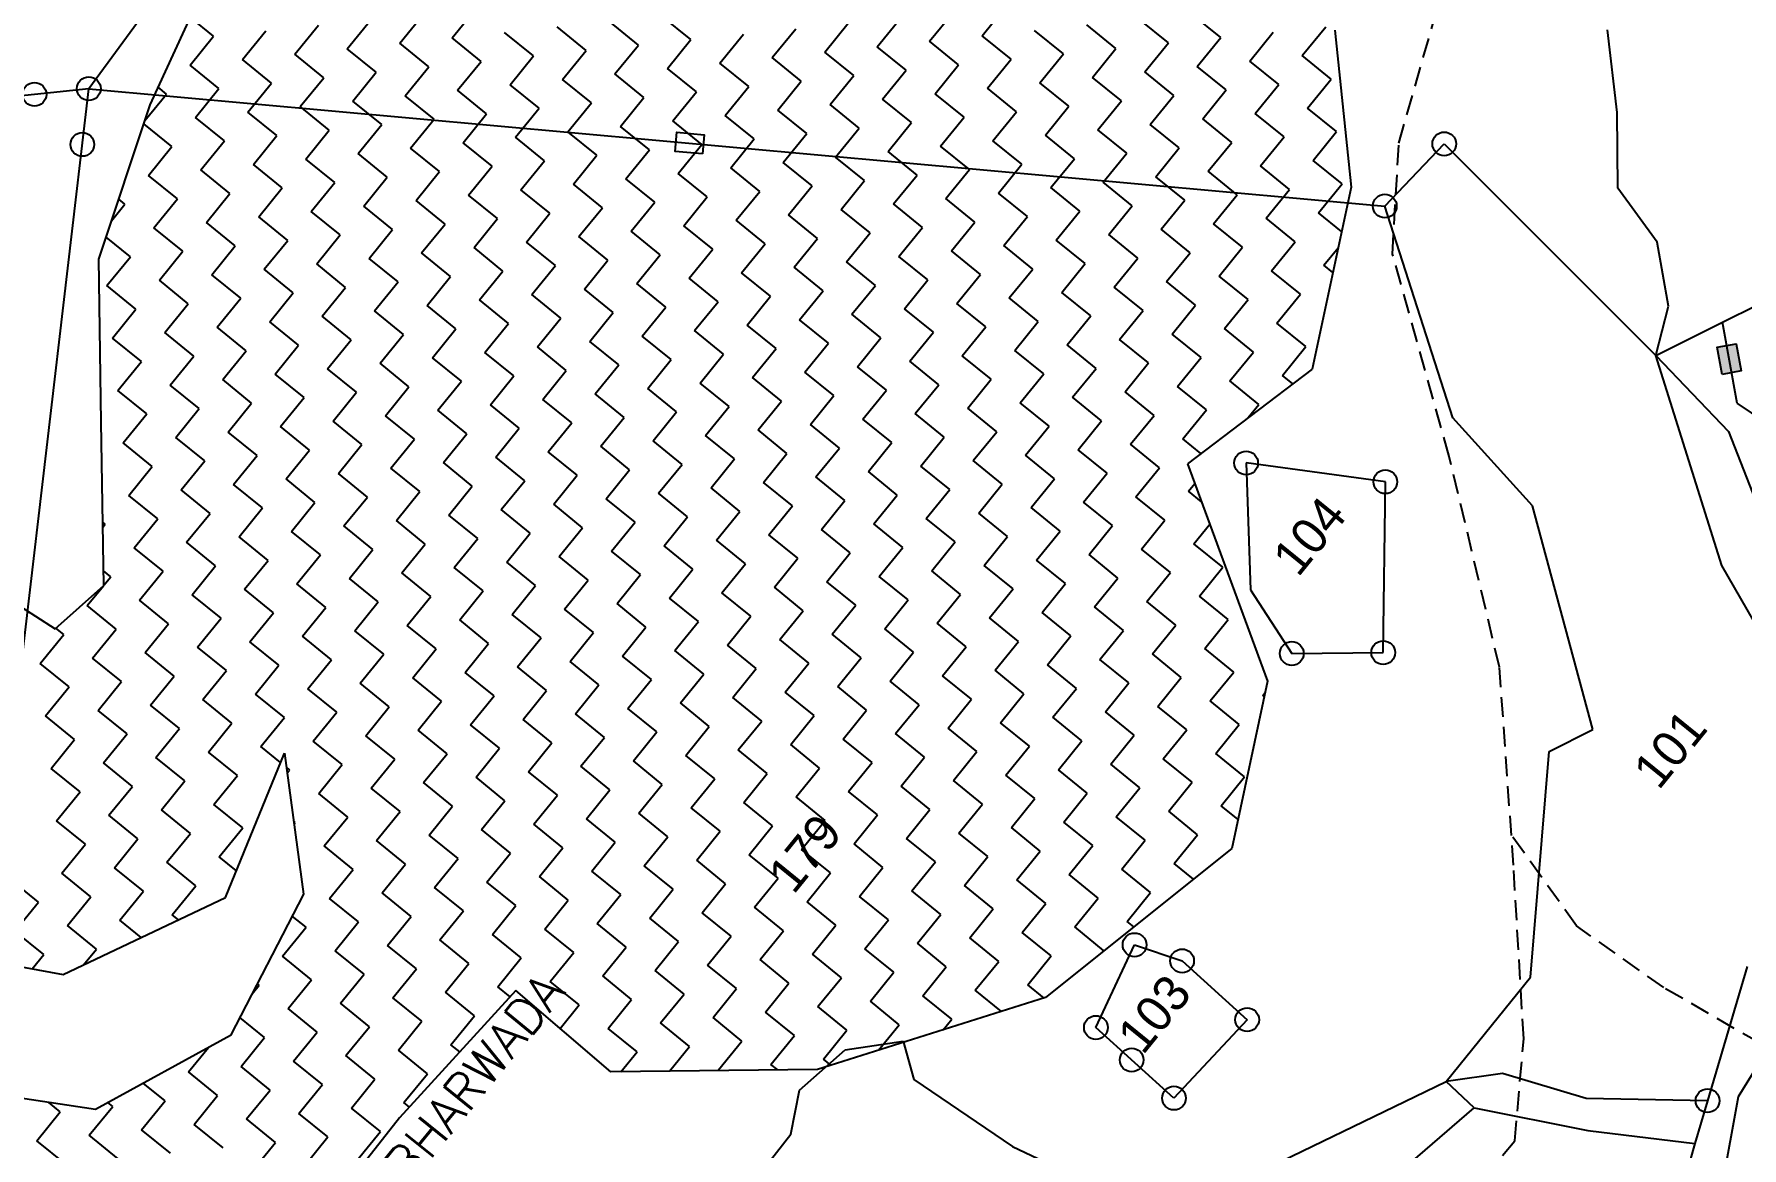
# Model space of a CAD drawing. Header units: metres. Extents: x 303647 to 308666, y 1943822 to 1947889.
# Drawn here: x 307097.3 to 307527.9, y 1945813.9 to 1946094.9 of the extents above; entities that cross this region are included whole.
import ezdxf

# ---------------------------------------------------------------- set-up
doc = ezdxf.new("R2010")
doc.units = ezdxf.units.M
doc.linetypes.add('DASHED', pattern=[0.75, 0.5, -0.25])
for name, color, linetype in [('LINE_FOOTPATH', 1, 'DASHED'), ('LINE_WATER', 4, 'Continuous'), ('OFF', 1, 'Continuous'), ('POLY_HATCH', 12, 'Continuous'), ('POLY_PARCEL', 6, 'Continuous'), ('POLY_ROAD', 30, 'Continuous'), ('TEXT_MAPIN', 7, 'Continuous'), ('TEXT_PARCEL', 7, 'Continuous')]:
    doc.layers.add(name, color=color, linetype=linetype)
doc.styles.get("Standard").update_dxf_attribs({"font": 'simplex.shx'})
doc.styles.add('TEXT_MAP', font='')
doc.styles.get('TEXT_MAP').set_extended_font_data('Kruti Dev 050')

msp = doc.modelspace()

# ---------------------------------------------------------------- hatches: boundary and pattern name
msp.add_hatch(color=256).paths.add_polyline_path([(307526.5, 1946016.8), (307521.75, 1946015.94), (307523, 1946009.07), (307527.75, 1946009.94)])

# ---------------------------------------------------------------- linework, layer by layer
for points in [[(307265.89, 1946064.68), (307258.94, 1946065.31), (307259.37, 1946070.12), (307266.32, 1946069.49)], [(307523, 1946009.07), (307521.75, 1946015.94), (307526.5, 1946016.8), (307527.75, 1946009.94)]]:
    msp.add_lwpolyline(points, close=True)
for centre in [(307111.13, 1946081.13), (307097.43, 1946079.7), (307109.48, 1946067.06), (307452.9, 1946067.19), (307437.89, 1946051.52), (307402.94, 1945986.71), (307438.04, 1945981.96), (307414.45, 1945938.65), (307437.5, 1945938.87), (307374.8, 1945865.14), (307386.79, 1945861.1), (307365.05, 1945844.28), (307403.2, 1945846.28), (307374.08, 1945836.12), (307384.75, 1945826.49), (307519.29, 1945825.84)]:
    msp.add_circle(centre, 2.99)
at = {"layer": 'LINE_FOOTPATH', "ltscale": 10}
for p, q in [((307441.44, 1946067.35), (307451.5, 1946102.68)), ((307439.85, 1946039.39), (307441.44, 1946067.35)), ((307454.17, 1945988.37), (307439.85, 1946039.39)), ((307466.84, 1945935.17), (307454.17, 1945988.37)), ((307470.36, 1945885.27), (307466.84, 1945935.17)), ((307486.22, 1945869.98), (307469.82, 1945892.88)), ((307472.93, 1945841.46), (307470.36, 1945885.27)), ((307508.23, 1945854.37), (307486.22, 1945869.98)), ((307539.01, 1945836.56), (307508.23, 1945854.37)), ((307470.68, 1945815.76), (307472.93, 1945841.46)), ((307453.27, 1945794.68), (307470.68, 1945815.76))]:
    msp.add_line(p, q, dxfattribs=at)
at = {"layer": 'LINE_WATER'}
for p, q in [((307496.47, 1946075.1), (307494.02, 1946095.99)), ((307496.68, 1946056.03), (307496.47, 1946075.1)), ((307506.6, 1946042.39), (307496.68, 1946056.03)), ((307509.45, 1946026.24), (307506.6, 1946042.39)), ((307506.27, 1946013.8), (307509.45, 1946026.24))]:
    msp.add_line(p, q, dxfattribs=at)
at = {"layer": 'OFF'}
msp.add_line((307460.48, 1945824.03), (307453.34, 1945830.68), dxfattribs=at)
at = {"layer": 'POLY_HATCH'}
for p, q in [((307126.6, 1946077.06), (307142.44, 1946111.44)), ((307425.32, 1946095.85), (307429.41, 1946056.27)), ((307113.65, 1946038.13), (307126.6, 1946077.06)), ((307429.41, 1946056.27), (307419.6, 1946010.4)), ((307114.26, 1945996.98), (307113.65, 1946038.13)), ((307419.6, 1946010.4), (307388.13, 1945986.5)), ((307114.88, 1945955.83), (307114.26, 1945996.98)), ((307388.13, 1945986.5), (307408.34, 1945931.64)), ((307083.21, 1945957.37), (307102.68, 1945944.85)), ((307102.68, 1945944.85), (307114.88, 1945955.83)), ((307408.34, 1945931.64), (307399.36, 1945889.49)), ((307145.63, 1945877.07), (307160.46, 1945913.49)), ((307160.46, 1945913.49), (307165.29, 1945877.96)), ((307399.36, 1945889.49), (307352.34, 1945851.85)), ((307104.63, 1945857.68), (307145.63, 1945877.07)), ((307165.29, 1945877.96), (307146.89, 1945842.33)), ((307084.48, 1945861.39), (307104.63, 1945857.68)), ((307218.83, 1945853.65), (307189.43, 1945821.49)), ((307242.77, 1945833.12), (307218.83, 1945853.65)), ((307352.34, 1945851.85), (307294.83, 1945833.71)), ((307146.89, 1945842.33), (307112.79, 1945823.66)), ((307294.83, 1945833.71), (307242.77, 1945833.12)), ((307112.79, 1945823.66), (307071.48, 1945829.81)), ((307189.43, 1945821.49), (307154.07, 1945776.58))]:
    msp.add_line(p, q, dxfattribs=at)
at = {"layer": 'POLY_HATCH', "linetype": 'Continuous'}
for p, q in [((307202.76, 1946093.94), (307208.68, 1946101.24)), ((307336.36, 1946094.45), (307342.29, 1946101.75)), ((307142.57, 1946094.37), (307136.75, 1946099.1)), ((307163.09, 1946089.82), (307169.02, 1946097.12)), ((307176.31, 1946091.2), (307182.24, 1946098.49)), ((307189.54, 1946092.57), (307195.46, 1946099.87)), ((307236.5, 1946090.76), (307229.21, 1946096.69)), ((307249.73, 1946092.14), (307242.43, 1946098.06)), ((307262.95, 1946093.51), (307255.65, 1946099.44)), ((307296.69, 1946090.33), (307302.62, 1946097.63)), ((307309.92, 1946091.71), (307315.84, 1946099.01)), ((307323.14, 1946093.08), (307329.06, 1946100.38)), ((307370.11, 1946091.28), (307362.81, 1946097.2)), ((307383.33, 1946092.65), (307376.03, 1946098.57)), ((307396.55, 1946094.02), (307389.25, 1946099.95)), ((307417.07, 1946089.47), (307423, 1946096.77)), ((307136.65, 1946087.07), (307142.57, 1946094.37)), ((307149.87, 1946088.45), (307155.79, 1946095.75)), ((307196.84, 1946086.64), (307189.54, 1946092.57)), ((307210.06, 1946088.02), (307202.76, 1946093.94)), ((307223.28, 1946089.39), (307215.98, 1946095.32)), ((307243.8, 1946084.84), (307249.73, 1946092.14)), ((307257.02, 1946086.21), (307262.95, 1946093.51)), ((307270.25, 1946087.59), (307276.17, 1946094.89)), ((307283.47, 1946088.96), (307289.4, 1946096.26)), ((307330.44, 1946087.16), (307323.14, 1946093.08)), ((307343.66, 1946088.53), (307336.36, 1946094.45)), ((307356.88, 1946089.9), (307349.58, 1946095.83)), ((307377.4, 1946085.35), (307383.33, 1946092.65)), ((307390.63, 1946086.73), (307396.55, 1946094.02)), ((307403.85, 1946088.1), (307409.77, 1946095.4)), ((307157.17, 1946082.52), (307149.87, 1946088.45)), ((307170.39, 1946083.9), (307163.09, 1946089.82)), ((307183.61, 1946085.27), (307176.31, 1946091.2)), ((307204.13, 1946080.72), (307210.06, 1946088.02)), ((307217.36, 1946082.09), (307223.28, 1946089.39)), ((307230.58, 1946083.47), (307236.5, 1946090.76)), ((307290.77, 1946083.04), (307283.47, 1946088.96)), ((307303.99, 1946084.41), (307296.69, 1946090.33)), ((307317.21, 1946085.78), (307309.92, 1946091.71)), ((307337.74, 1946081.23), (307343.66, 1946088.53)), ((307350.96, 1946082.61), (307356.88, 1946089.9)), ((307364.18, 1946083.98), (307370.11, 1946091.28)), ((307411.15, 1946082.17), (307403.85, 1946088.1)), ((307424.37, 1946083.55), (307417.07, 1946089.47)), ((307143.94, 1946081.15), (307136.65, 1946087.07)), ((307164.46, 1946076.6), (307170.39, 1946083.9)), ((307177.69, 1946077.97), (307183.61, 1946085.27)), ((307190.91, 1946079.35), (307196.84, 1946086.64)), ((307237.88, 1946077.54), (307230.58, 1946083.47)), ((307251.1, 1946078.92), (307243.8, 1946084.84)), ((307264.32, 1946080.29), (307257.02, 1946086.21)), ((307277.55, 1946081.66), (307270.25, 1946087.59)), ((307298.07, 1946077.11), (307303.99, 1946084.41)), ((307311.29, 1946078.48), (307317.21, 1946085.78)), ((307324.51, 1946079.86), (307330.44, 1946087.16)), ((307371.48, 1946078.05), (307364.18, 1946083.98)), ((307384.7, 1946079.43), (307377.4, 1946085.35)), ((307397.93, 1946080.8), (307390.63, 1946086.73)), ((307418.45, 1946076.25), (307424.37, 1946083.55)), ((307125.27, 1946073.06), (307130.72, 1946079.78)), ((307130.72, 1946079.78), (307128.63, 1946081.47)), ((307138.02, 1946073.85), (307143.94, 1946081.15)), ((307151.24, 1946075.23), (307157.17, 1946082.52)), ((307198.21, 1946073.42), (307190.91, 1946079.35)), ((307211.43, 1946074.79), (307204.13, 1946080.72)), ((307224.65, 1946076.17), (307217.36, 1946082.09)), ((307258.4, 1946072.99), (307264.32, 1946080.29)), ((307271.62, 1946074.36), (307277.55, 1946081.66)), ((307284.84, 1946075.74), (307290.77, 1946083.04)), ((307331.81, 1946073.93), (307324.51, 1946079.86)), ((307345.03, 1946075.31), (307337.74, 1946081.23)), ((307358.26, 1946076.68), (307350.96, 1946082.61)), ((307378.78, 1946072.13), (307384.7, 1946079.43)), ((307392, 1946073.5), (307397.93, 1946080.8)), ((307405.22, 1946074.88), (307411.15, 1946082.17)), ((307158.54, 1946069.3), (307151.24, 1946075.23)), ((307171.76, 1946070.67), (307164.46, 1946076.6)), ((307184.99, 1946072.05), (307177.69, 1946077.97)), ((307205.51, 1946067.5), (307211.43, 1946074.79)), ((307218.73, 1946068.87), (307224.65, 1946076.17)), ((307231.95, 1946070.24), (307237.88, 1946077.54)), ((307245.18, 1946071.62), (307251.1, 1946078.92)), ((307292.14, 1946069.81), (307284.84, 1946075.74)), ((307305.37, 1946071.19), (307298.07, 1946077.11)), ((307318.59, 1946072.56), (307311.29, 1946078.48)), ((307339.11, 1946068.01), (307345.03, 1946075.31)), ((307352.33, 1946069.38), (307358.26, 1946076.68)), ((307365.55, 1946070.76), (307371.48, 1946078.05)), ((307412.52, 1946068.95), (307405.22, 1946074.88)), ((307425.74, 1946070.33), (307418.45, 1946076.25)), ((307132.09, 1946066.55), (307125.02, 1946072.3)), ((307145.32, 1946067.93), (307138.02, 1946073.85)), ((307165.84, 1946063.38), (307171.76, 1946070.67)), ((307179.06, 1946064.75), (307184.99, 1946072.05)), ((307192.28, 1946066.12), (307198.21, 1946073.42)), ((307252.47, 1946065.69), (307245.18, 1946071.62)), ((307265.7, 1946067.07), (307258.4, 1946072.99)), ((307278.92, 1946068.44), (307271.62, 1946074.36)), ((307299.44, 1946063.89), (307305.37, 1946071.19)), ((307312.66, 1946065.26), (307318.59, 1946072.56)), ((307325.89, 1946066.64), (307331.81, 1946073.93)), ((307372.85, 1946064.83), (307365.55, 1946070.76)), ((307386.08, 1946066.2), (307378.78, 1946072.13)), ((307399.3, 1946067.58), (307392, 1946073.5)), ((307126.17, 1946059.26), (307132.09, 1946066.55)), ((307139.39, 1946060.63), (307145.32, 1946067.93)), ((307152.62, 1946062), (307158.54, 1946069.3)), ((307212.81, 1946061.57), (307205.51, 1946067.5)), ((307226.03, 1946062.95), (307218.73, 1946068.87)), ((307239.25, 1946064.32), (307231.95, 1946070.24)), ((307259.77, 1946059.77), (307265.7, 1946067.07)), ((307272.99, 1946061.14), (307278.92, 1946068.44)), ((307286.22, 1946062.51), (307292.14, 1946069.81)), ((307333.18, 1946060.71), (307325.89, 1946066.64)), ((307346.41, 1946062.08), (307339.11, 1946068.01)), ((307359.63, 1946063.46), (307352.33, 1946069.38)), ((307380.15, 1946058.91), (307386.08, 1946066.2)), ((307393.37, 1946060.28), (307399.3, 1946067.58)), ((307406.6, 1946061.65), (307412.52, 1946068.95)), ((307419.82, 1946063.03), (307425.74, 1946070.33)), ((307159.91, 1946056.08), (307152.62, 1946062)), ((307173.14, 1946057.45), (307165.84, 1946063.38)), ((307186.36, 1946058.82), (307179.06, 1946064.75)), ((307199.58, 1946060.2), (307192.28, 1946066.12)), ((307220.1, 1946055.65), (307226.03, 1946062.95)), ((307233.33, 1946057.02), (307239.25, 1946064.32)), ((307246.55, 1946058.39), (307252.47, 1946065.69)), ((307293.52, 1946056.59), (307286.22, 1946062.51)), ((307306.74, 1946057.96), (307299.44, 1946063.89)), ((307319.96, 1946059.34), (307312.66, 1946065.26)), ((307340.48, 1946054.79), (307346.41, 1946062.08)), ((307353.71, 1946056.16), (307359.63, 1946063.46)), ((307366.93, 1946057.53), (307372.85, 1946064.83)), ((307427.12, 1946057.1), (307419.82, 1946063.03)), ((307133.47, 1946053.33), (307126.17, 1946059.26)), ((307146.69, 1946054.7), (307139.39, 1946060.63)), ((307180.43, 1946051.53), (307186.36, 1946058.82)), ((307193.66, 1946052.9), (307199.58, 1946060.2)), ((307206.88, 1946054.27), (307212.81, 1946061.57)), ((307253.85, 1946052.47), (307246.55, 1946058.39)), ((307267.07, 1946053.84), (307259.77, 1946059.77)), ((307280.29, 1946055.22), (307272.99, 1946061.14)), ((307300.81, 1946050.67), (307306.74, 1946057.96)), ((307314.04, 1946052.04), (307319.96, 1946059.34)), ((307327.26, 1946053.41), (307333.18, 1946060.71)), ((307374.23, 1946051.61), (307366.93, 1946057.53)), ((307387.45, 1946052.98), (307380.15, 1946058.91)), ((307400.67, 1946054.36), (307393.37, 1946060.28)), ((307413.89, 1946055.73), (307406.6, 1946061.65)), ((307120.25, 1946051.96), (307118.67, 1946053.23)), ((307127.54, 1946046.03), (307133.47, 1946053.33)), ((307140.77, 1946047.41), (307146.69, 1946054.7)), ((307153.99, 1946048.78), (307159.91, 1946056.08)), ((307167.21, 1946050.15), (307173.14, 1946057.45)), ((307214.18, 1946048.35), (307206.88, 1946054.27)), ((307227.4, 1946049.72), (307220.1, 1946055.65)), ((307240.62, 1946051.1), (307233.33, 1946057.02)), ((307261.15, 1946046.54), (307267.07, 1946053.84)), ((307274.37, 1946047.92), (307280.29, 1946055.22)), ((307287.59, 1946049.29), (307293.52, 1946056.59)), ((307334.56, 1946047.49), (307327.26, 1946053.41)), ((307347.78, 1946048.86), (307340.48, 1946054.79)), ((307361, 1946050.23), (307353.71, 1946056.16)), ((307394.75, 1946047.06), (307400.67, 1946054.36)), ((307407.97, 1946048.43), (307413.89, 1946055.73)), ((307421.19, 1946049.8), (307427.12, 1946057.1)), ((307116.87, 1946047.8), (307120.25, 1946051.96)), ((307174.51, 1946044.23), (307167.21, 1946050.15)), ((307187.73, 1946045.6), (307180.43, 1946051.53)), ((307200.96, 1946046.98), (307193.66, 1946052.9)), ((307221.48, 1946042.42), (307227.4, 1946049.72)), ((307234.7, 1946043.8), (307240.62, 1946051.1)), ((307247.92, 1946045.17), (307253.85, 1946052.47)), ((307294.89, 1946043.37), (307287.59, 1946049.29)), ((307308.11, 1946044.74), (307300.81, 1946050.67)), ((307321.33, 1946046.11), (307314.04, 1946052.04)), ((307355.08, 1946042.94), (307361, 1946050.23)), ((307368.3, 1946044.31), (307374.23, 1946051.61)), ((307381.52, 1946045.68), (307387.45, 1946052.98)), ((307427.02, 1946045.08), (307421.19, 1946049.8)), ((307134.84, 1946040.11), (307127.54, 1946046.03)), ((307148.06, 1946041.48), (307140.77, 1946047.41)), ((307161.29, 1946042.85), (307153.99, 1946048.78)), ((307181.81, 1946038.3), (307187.73, 1946045.6)), ((307195.03, 1946039.68), (307200.96, 1946046.98)), ((307208.25, 1946041.05), (307214.18, 1946048.35)), ((307255.22, 1946039.25), (307247.92, 1946045.17)), ((307268.44, 1946040.62), (307261.15, 1946046.54)), ((307281.67, 1946041.99), (307274.37, 1946047.92)), ((307302.19, 1946037.44), (307308.11, 1946044.74)), ((307315.41, 1946038.82), (307321.33, 1946046.11)), ((307328.63, 1946040.19), (307334.56, 1946047.49)), ((307341.86, 1946041.56), (307347.78, 1946048.86)), ((307388.82, 1946039.76), (307381.52, 1946045.68)), ((307402.05, 1946041.13), (307394.75, 1946047.06)), ((307415.27, 1946042.51), (307407.97, 1946048.43)), ((307121.62, 1946038.73), (307115.5, 1946043.7)), ((307142.14, 1946034.18), (307148.06, 1946041.48)), ((307155.36, 1946035.56), (307161.29, 1946042.85)), ((307168.59, 1946036.93), (307174.51, 1946044.23)), ((307215.55, 1946035.13), (307208.25, 1946041.05)), ((307228.77, 1946036.5), (307221.48, 1946042.42)), ((307242, 1946037.87), (307234.7, 1946043.8)), ((307262.52, 1946033.32), (307268.44, 1946040.62)), ((307275.74, 1946034.7), (307281.67, 1946041.99)), ((307288.96, 1946036.07), (307294.89, 1946043.37)), ((307349.15, 1946035.64), (307341.86, 1946041.56)), ((307362.38, 1946037.01), (307355.08, 1946042.94)), ((307375.6, 1946038.39), (307368.3, 1946044.31)), ((307396.12, 1946033.83), (307402.05, 1946041.13)), ((307409.34, 1946035.21), (307415.27, 1946042.51)), ((307422.57, 1946036.58), (307426.14, 1946040.99)), ((307115.69, 1946031.44), (307121.62, 1946038.73)), ((307128.92, 1946032.81), (307134.84, 1946040.11)), ((307175.88, 1946031.01), (307168.59, 1946036.93)), ((307189.11, 1946032.38), (307181.81, 1946038.3)), ((307202.33, 1946033.75), (307195.03, 1946039.68)), ((307222.85, 1946029.2), (307228.77, 1946036.5)), ((307236.07, 1946030.57), (307242, 1946037.87)), ((307249.3, 1946031.95), (307255.22, 1946039.25)), ((307296.26, 1946030.14), (307288.96, 1946036.07)), ((307309.49, 1946031.52), (307302.19, 1946037.44)), ((307322.71, 1946032.89), (307315.41, 1946038.82)), ((307335.93, 1946034.26), (307328.63, 1946040.19)), ((307356.45, 1946029.71), (307362.38, 1946037.01)), ((307369.68, 1946031.09), (307375.6, 1946038.39)), ((307382.9, 1946032.46), (307388.82, 1946039.76)), ((307424.81, 1946034.76), (307422.57, 1946036.58)), ((307136.21, 1946026.88), (307128.92, 1946032.81)), ((307149.44, 1946028.26), (307142.14, 1946034.18)), ((307162.66, 1946029.63), (307155.36, 1946035.56)), ((307183.18, 1946025.08), (307189.11, 1946032.38)), ((307196.4, 1946026.45), (307202.33, 1946033.75)), ((307209.63, 1946027.83), (307215.55, 1946035.13)), ((307256.59, 1946026.02), (307249.3, 1946031.95)), ((307269.82, 1946027.4), (307262.52, 1946033.32)), ((307283.04, 1946028.77), (307275.74, 1946034.7)), ((307316.78, 1946025.59), (307322.71, 1946032.89)), ((307330.01, 1946026.97), (307335.93, 1946034.26)), ((307343.23, 1946028.34), (307349.15, 1946035.64)), ((307390.2, 1946026.54), (307382.9, 1946032.46)), ((307403.42, 1946027.91), (307396.12, 1946033.83)), ((307416.64, 1946029.28), (307409.34, 1946035.21)), ((307122.99, 1946025.51), (307115.69, 1946031.44)), ((307143.51, 1946020.96), (307149.44, 1946028.26)), ((307156.74, 1946022.33), (307162.66, 1946029.63)), ((307169.96, 1946023.71), (307175.88, 1946031.01)), ((307216.93, 1946021.9), (307209.63, 1946027.83)), ((307230.15, 1946023.28), (307222.85, 1946029.2)), ((307243.37, 1946024.65), (307236.07, 1946030.57)), ((307263.89, 1946020.1), (307269.82, 1946027.4)), ((307277.12, 1946021.47), (307283.04, 1946028.77)), ((307290.34, 1946022.85), (307296.26, 1946030.14)), ((307303.56, 1946024.22), (307309.49, 1946031.52)), ((307350.53, 1946022.42), (307343.23, 1946028.34)), ((307363.75, 1946023.79), (307356.45, 1946029.71)), ((307376.97, 1946025.16), (307369.68, 1946031.09)), ((307397.49, 1946020.61), (307403.42, 1946027.91)), ((307410.72, 1946021.98), (307416.64, 1946029.28)), ((307117.07, 1946018.21), (307122.99, 1946025.51)), ((307130.29, 1946019.59), (307136.21, 1946026.88)), ((307177.26, 1946017.78), (307169.96, 1946023.71)), ((307190.48, 1946019.16), (307183.18, 1946025.08)), ((307203.7, 1946020.53), (307196.4, 1946026.45)), ((307224.22, 1946015.98), (307230.15, 1946023.28)), ((307237.45, 1946017.35), (307243.37, 1946024.65)), ((307250.67, 1946018.73), (307256.59, 1946026.02)), ((307310.86, 1946018.29), (307303.56, 1946024.22)), ((307324.08, 1946019.67), (307316.78, 1946025.59)), ((307337.3, 1946021.04), (307330.01, 1946026.97)), ((307357.83, 1946016.49), (307363.75, 1946023.79)), ((307371.05, 1946017.86), (307376.97, 1946025.16)), ((307384.27, 1946019.24), (307390.2, 1946026.54)), ((307137.59, 1946013.66), (307130.29, 1946019.59)), ((307150.81, 1946015.04), (307143.51, 1946020.96)), ((307164.03, 1946016.41), (307156.74, 1946022.33)), ((307184.56, 1946011.86), (307190.48, 1946019.16)), ((307197.78, 1946013.23), (307203.7, 1946020.53)), ((307211, 1946014.6), (307216.93, 1946021.9)), ((307271.19, 1946014.17), (307263.89, 1946020.1)), ((307284.41, 1946015.55), (307277.12, 1946021.47)), ((307297.64, 1946016.92), (307290.34, 1946022.85)), ((307318.16, 1946012.37), (307324.08, 1946019.67)), ((307331.38, 1946013.74), (307337.3, 1946021.04)), ((307344.6, 1946015.12), (307350.53, 1946022.42)), ((307391.57, 1946013.31), (307384.27, 1946019.24)), ((307404.79, 1946014.69), (307397.49, 1946020.61)), ((307418.02, 1946016.06), (307410.72, 1946021.98)), ((307124.37, 1946012.29), (307117.07, 1946018.21)), ((307144.89, 1946007.74), (307150.81, 1946015.04)), ((307158.11, 1946009.11), (307164.03, 1946016.41)), ((307171.33, 1946010.48), (307177.26, 1946017.78)), ((307218.3, 1946008.68), (307211, 1946014.6)), ((307231.52, 1946010.05), (307224.22, 1946015.98)), ((307244.74, 1946011.43), (307237.45, 1946017.35)), ((307257.97, 1946012.8), (307250.67, 1946018.73)), ((307278.49, 1946008.25), (307284.41, 1946015.55)), ((307291.71, 1946009.62), (307297.64, 1946016.92)), ((307304.93, 1946011), (307310.86, 1946018.29)), ((307351.9, 1946009.19), (307344.6, 1946015.12)), ((307365.12, 1946010.57), (307357.83, 1946016.49)), ((307378.35, 1946011.94), (307371.05, 1946017.86)), ((307398.87, 1946007.39), (307404.79, 1946014.69)), ((307412.09, 1946008.76), (307418.02, 1946016.06)), ((307118.44, 1946004.99), (307124.37, 1946012.29)), ((307131.66, 1946006.36), (307137.59, 1946013.66)), ((307178.63, 1946004.56), (307171.33, 1946010.48)), ((307191.85, 1946005.93), (307184.56, 1946011.86)), ((307205.08, 1946007.31), (307197.78, 1946013.23)), ((307238.82, 1946004.13), (307244.74, 1946011.43)), ((307252.04, 1946005.5), (307257.97, 1946012.8)), ((307265.27, 1946006.88), (307271.19, 1946014.17)), ((307312.23, 1946005.07), (307304.93, 1946011)), ((307325.46, 1946006.45), (307318.16, 1946012.37)), ((307338.68, 1946007.82), (307331.38, 1946013.74)), ((307359.2, 1946003.27), (307365.12, 1946010.57)), ((307372.42, 1946004.64), (307378.35, 1946011.94)), ((307385.65, 1946006.01), (307391.57, 1946013.31)), ((307138.96, 1946000.44), (307131.66, 1946006.36)), ((307152.18, 1946001.81), (307144.89, 1946007.74)), ((307165.41, 1946003.19), (307158.11, 1946009.11)), ((307185.93, 1945998.64), (307191.85, 1946005.93)), ((307199.15, 1946000.01), (307205.08, 1946007.31)), ((307212.37, 1946001.38), (307218.3, 1946008.68)), ((307225.6, 1946002.76), (307231.52, 1946010.05)), ((307272.56, 1946000.95), (307265.27, 1946006.88)), ((307285.79, 1946002.33), (307278.49, 1946008.25)), ((307299.01, 1946003.7), (307291.71, 1946009.62)), ((307319.53, 1945999.15), (307325.46, 1946006.45)), ((307332.75, 1946000.52), (307338.68, 1946007.82)), ((307345.98, 1946001.89), (307351.9, 1946009.19)), ((307392.94, 1946000.09), (307385.65, 1946006.01)), ((307406.17, 1946001.46), (307398.87, 1946007.39)), ((307414.68, 1946006.66), (307412.09, 1946008.76)), ((307125.74, 1945999.07), (307118.44, 1946004.99)), ((307146.26, 1945994.51), (307152.18, 1946001.81)), ((307159.48, 1945995.89), (307165.41, 1946003.19)), ((307172.71, 1945997.26), (307178.63, 1946004.56)), ((307232.9, 1945996.83), (307225.6, 1946002.76)), ((307246.12, 1945998.2), (307238.82, 1946004.13)), ((307259.34, 1945999.58), (307252.04, 1946005.5)), ((307279.86, 1945995.03), (307285.79, 1946002.33)), ((307293.09, 1945996.4), (307299.01, 1946003.7)), ((307306.31, 1945997.77), (307312.23, 1946005.07)), ((307353.27, 1945995.97), (307345.98, 1946001.89)), ((307366.5, 1945997.34), (307359.2, 1946003.27)), ((307379.72, 1945998.72), (307372.42, 1946004.64)), ((307119.81, 1945991.77), (307125.74, 1945999.07)), ((307133.04, 1945993.14), (307138.96, 1946000.44)), ((307180, 1945991.34), (307172.71, 1945997.26)), ((307193.23, 1945992.71), (307185.93, 1945998.64)), ((307206.45, 1945994.08), (307199.15, 1946000.01)), ((307219.67, 1945995.46), (307212.37, 1946001.38)), ((307240.19, 1945990.91), (307246.12, 1945998.2)), ((307253.42, 1945992.28), (307259.34, 1945999.58)), ((307266.64, 1945993.65), (307272.56, 1946000.95)), ((307313.61, 1945991.85), (307306.31, 1945997.77)), ((307326.83, 1945993.22), (307319.53, 1945999.15)), ((307340.05, 1945994.6), (307332.75, 1946000.52)), ((307360.57, 1945990.05), (307366.5, 1945997.34)), ((307373.8, 1945991.42), (307379.72, 1945998.72)), ((307387.02, 1945992.79), (307392.94, 1946000.09)), ((307403.48, 1945998.15), (307406.17, 1946001.46)), ((307140.34, 1945987.22), (307133.04, 1945993.14)), ((307153.56, 1945988.59), (307146.26, 1945994.51)), ((307166.78, 1945989.96), (307159.48, 1945995.89)), ((307200.53, 1945986.79), (307206.45, 1945994.08)), ((307213.75, 1945988.16), (307219.67, 1945995.46)), ((307226.97, 1945989.53), (307232.9, 1945996.83)), ((307273.94, 1945987.73), (307266.64, 1945993.65)), ((307287.16, 1945989.1), (307279.86, 1945995.03)), ((307300.38, 1945990.48), (307293.09, 1945996.4)), ((307320.9, 1945985.92), (307326.83, 1945993.22)), ((307334.13, 1945987.3), (307340.05, 1945994.6)), ((307347.35, 1945988.67), (307353.27, 1945995.97)), ((307127.11, 1945985.84), (307119.81, 1945991.77)), ((307160.86, 1945982.67), (307166.78, 1945989.96)), ((307174.08, 1945984.04), (307180, 1945991.34)), ((307187.3, 1945985.41), (307193.23, 1945992.71)), ((307234.27, 1945983.61), (307226.97, 1945989.53)), ((307247.49, 1945984.98), (307240.19, 1945990.91)), ((307260.71, 1945986.36), (307253.42, 1945992.28)), ((307281.24, 1945981.8), (307287.16, 1945989.1)), ((307294.46, 1945983.18), (307300.38, 1945990.48)), ((307307.68, 1945984.55), (307313.61, 1945991.85)), ((307354.65, 1945982.75), (307347.35, 1945988.67)), ((307367.87, 1945984.12), (307360.57, 1945990.05)), ((307381.09, 1945985.49), (307373.8, 1945991.42)), ((307391.56, 1945989.1), (307387.02, 1945992.79)), ((307121.19, 1945978.54), (307127.11, 1945985.84)), ((307134.41, 1945979.92), (307140.34, 1945987.22)), ((307147.63, 1945981.29), (307153.56, 1945988.59)), ((307194.6, 1945979.49), (307187.3, 1945985.41)), ((307207.82, 1945980.86), (307200.53, 1945986.79)), ((307221.05, 1945982.23), (307213.75, 1945988.16)), ((307241.57, 1945977.68), (307247.49, 1945984.98)), ((307254.79, 1945979.06), (307260.71, 1945986.36)), ((307268.01, 1945980.43), (307273.94, 1945987.73)), ((307314.98, 1945978.63), (307307.68, 1945984.55)), ((307328.2, 1945980), (307320.9, 1945985.92)), ((307341.43, 1945981.37), (307334.13, 1945987.3)), ((307375.17, 1945978.2), (307381.09, 1945985.49)), ((307154.93, 1945975.37), (307147.63, 1945981.29)), ((307168.15, 1945976.74), (307160.86, 1945982.67)), ((307181.38, 1945978.11), (307174.08, 1945984.04)), ((307201.9, 1945973.56), (307207.82, 1945980.86)), ((307215.12, 1945974.94), (307221.05, 1945982.23)), ((307228.34, 1945976.31), (307234.27, 1945983.61)), ((307275.31, 1945974.51), (307268.01, 1945980.43)), ((307288.53, 1945975.88), (307281.24, 1945981.8)), ((307301.76, 1945977.25), (307294.46, 1945983.18)), ((307335.5, 1945974.08), (307341.43, 1945981.37)), ((307348.72, 1945975.45), (307354.65, 1945982.75)), ((307361.95, 1945976.82), (307367.87, 1945984.12)), ((307388.39, 1945979.57), (307389.97, 1945981.51)), ((307128.49, 1945972.62), (307121.19, 1945978.54)), ((307141.71, 1945973.99), (307134.41, 1945979.92)), ((307162.23, 1945969.44), (307168.15, 1945976.74)), ((307175.45, 1945970.82), (307181.38, 1945978.11)), ((307188.68, 1945972.19), (307194.6, 1945979.49)), ((307235.64, 1945970.39), (307228.34, 1945976.31)), ((307248.87, 1945971.76), (307241.57, 1945977.68)), ((307262.09, 1945973.13), (307254.79, 1945979.06)), ((307282.61, 1945968.58), (307288.53, 1945975.88)), ((307295.83, 1945969.95), (307301.76, 1945977.25)), ((307309.06, 1945971.33), (307314.98, 1945978.63)), ((307322.28, 1945972.7), (307328.2, 1945980)), ((307369.24, 1945970.9), (307361.95, 1945976.82)), ((307382.47, 1945972.27), (307375.17, 1945978.2)), ((307391.66, 1945976.91), (307388.39, 1945979.57)), ((307115.26, 1945971.25), (307114.64, 1945971.75)), ((307122.56, 1945965.32), (307128.49, 1945972.62)), ((307135.78, 1945966.7), (307141.71, 1945973.99)), ((307149.01, 1945968.07), (307154.93, 1945975.37)), ((307195.97, 1945966.26), (307188.68, 1945972.19)), ((307209.2, 1945967.64), (307201.9, 1945973.56)), ((307222.42, 1945969.01), (307215.12, 1945974.94)), ((307242.94, 1945964.46), (307248.87, 1945971.76)), ((307256.16, 1945965.83), (307262.09, 1945973.13)), ((307269.39, 1945967.21), (307275.31, 1945974.51)), ((307329.58, 1945966.78), (307322.28, 1945972.7)), ((307342.8, 1945968.15), (307335.5, 1945974.08)), ((307356.02, 1945969.52), (307348.72, 1945975.45)), ((307376.54, 1945964.97), (307382.47, 1945972.27)), ((307114.66, 1945970.5), (307115.26, 1945971.25)), ((307156.31, 1945962.14), (307149.01, 1945968.07)), ((307169.53, 1945963.52), (307162.23, 1945969.44)), ((307182.75, 1945964.89), (307175.45, 1945970.82)), ((307203.27, 1945960.34), (307209.2, 1945967.64)), ((307216.49, 1945961.71), (307222.42, 1945969.01)), ((307229.72, 1945963.09), (307235.64, 1945970.39)), ((307276.68, 1945961.28), (307269.39, 1945967.21)), ((307289.91, 1945962.66), (307282.61, 1945968.58)), ((307303.13, 1945964.03), (307295.83, 1945969.95)), ((307316.35, 1945965.4), (307309.06, 1945971.33)), ((307336.87, 1945960.85), (307342.8, 1945968.15)), ((307350.1, 1945962.23), (307356.02, 1945969.52)), ((307363.32, 1945963.6), (307369.24, 1945970.9)), ((307389.77, 1945966.35), (307393.75, 1945971.25)), ((307129.86, 1945959.4), (307122.56, 1945965.32)), ((307143.08, 1945960.77), (307135.78, 1945966.7)), ((307163.6, 1945956.22), (307169.53, 1945963.52)), ((307176.83, 1945957.59), (307182.75, 1945964.89)), ((307190.05, 1945958.97), (307195.97, 1945966.26)), ((307237.02, 1945957.16), (307229.72, 1945963.09)), ((307250.24, 1945958.54), (307242.94, 1945964.46)), ((307263.46, 1945959.91), (307256.16, 1945965.83)), ((307297.21, 1945956.73), (307303.13, 1945964.03)), ((307310.43, 1945958.11), (307316.35, 1945965.4)), ((307323.65, 1945959.48), (307329.58, 1945966.78)), ((307370.62, 1945957.67), (307363.32, 1945963.6)), ((307383.84, 1945959.05), (307376.54, 1945964.97)), ((307397.06, 1945960.42), (307389.77, 1945966.35)), ((307116.64, 1945958.02), (307114.82, 1945959.5)), ((307123.93, 1945952.1), (307129.86, 1945959.4)), ((307137.16, 1945953.47), (307143.08, 1945960.77)), ((307150.38, 1945954.85), (307156.31, 1945962.14)), ((307197.35, 1945953.04), (307190.05, 1945958.97)), ((307210.57, 1945954.42), (307203.27, 1945960.34)), ((307223.79, 1945955.79), (307216.49, 1945961.71)), ((307244.31, 1945951.24), (307250.24, 1945958.54)), ((307257.54, 1945952.61), (307263.46, 1945959.91)), ((307270.76, 1945953.98), (307276.68, 1945961.28)), ((307283.98, 1945955.36), (307289.91, 1945962.66)), ((307330.95, 1945953.55), (307323.65, 1945959.48)), ((307344.17, 1945954.93), (307336.87, 1945960.85)), ((307357.4, 1945956.3), (307350.1, 1945962.23)), ((307377.92, 1945951.75), (307383.84, 1945959.05)), ((307391.14, 1945953.12), (307397.06, 1945960.42)), ((307110.71, 1945950.73), (307114.79, 1945955.75)), ((307114.88, 1945955.86), (307116.64, 1945958.02)), ((307157.68, 1945948.92), (307150.38, 1945954.85)), ((307170.9, 1945950.29), (307163.6, 1945956.22)), ((307184.12, 1945951.67), (307176.83, 1945957.59)), ((307204.65, 1945947.12), (307210.57, 1945954.42)), ((307217.87, 1945948.49), (307223.79, 1945955.79)), ((307231.09, 1945949.86), (307237.02, 1945957.16)), ((307291.28, 1945949.43), (307283.98, 1945955.36)), ((307304.5, 1945950.81), (307297.21, 1945956.73)), ((307317.73, 1945952.18), (307310.43, 1945958.11)), ((307338.25, 1945947.63), (307344.17, 1945954.93)), ((307351.47, 1945949), (307357.4, 1945956.3)), ((307364.69, 1945950.38), (307370.62, 1945957.67)), ((307118.01, 1945944.8), (307110.71, 1945950.73)), ((307131.23, 1945946.17), (307123.93, 1945952.1)), ((307144.46, 1945947.55), (307137.16, 1945953.47)), ((307164.98, 1945943), (307170.9, 1945950.29)), ((307178.2, 1945944.37), (307184.12, 1945951.67)), ((307191.42, 1945945.74), (307197.35, 1945953.04)), ((307251.61, 1945945.31), (307244.31, 1945951.24)), ((307264.84, 1945946.69), (307257.54, 1945952.61)), ((307278.06, 1945948.06), (307270.76, 1945953.98)), ((307298.58, 1945943.51), (307304.5, 1945950.81)), ((307311.8, 1945944.88), (307317.73, 1945952.18)), ((307325.02, 1945946.26), (307330.95, 1945953.55)), ((307371.99, 1945944.45), (307364.69, 1945950.38)), ((307385.21, 1945945.83), (307377.92, 1945951.75)), ((307398.44, 1945947.2), (307391.14, 1945953.12)), ((307125.31, 1945938.88), (307131.23, 1945946.17)), ((307138.53, 1945940.25), (307144.46, 1945947.55)), ((307151.75, 1945941.62), (307157.68, 1945948.92)), ((307198.72, 1945939.82), (307191.42, 1945945.74)), ((307211.94, 1945941.19), (307204.65, 1945947.12)), ((307225.17, 1945942.57), (307217.87, 1945948.49)), ((307238.39, 1945943.94), (307231.09, 1945949.86)), ((307258.91, 1945939.39), (307264.84, 1945946.69)), ((307272.13, 1945940.76), (307278.06, 1945948.06)), ((307285.36, 1945942.14), (307291.28, 1945949.43)), ((307332.32, 1945940.33), (307325.02, 1945946.26)), ((307345.55, 1945941.7), (307338.25, 1945947.63)), ((307358.77, 1945943.08), (307351.47, 1945949)), ((307379.29, 1945938.53), (307385.21, 1945945.83)), ((307392.51, 1945939.9), (307398.44, 1945947.2)), ((307098.86, 1945936.13), (307104.79, 1945943.43)), ((307104.79, 1945943.43), (307102.84, 1945945)), ((307112.09, 1945937.5), (307118.01, 1945944.8)), ((307159.05, 1945935.7), (307151.75, 1945941.62)), ((307172.28, 1945937.07), (307164.98, 1945943)), ((307185.5, 1945938.45), (307178.2, 1945944.37)), ((307219.24, 1945935.27), (307225.17, 1945942.57)), ((307232.46, 1945936.64), (307238.39, 1945943.94)), ((307245.69, 1945938.01), (307251.61, 1945945.31)), ((307292.65, 1945936.21), (307285.36, 1945942.14)), ((307305.88, 1945937.58), (307298.58, 1945943.51)), ((307319.1, 1945938.96), (307311.8, 1945944.88)), ((307339.62, 1945934.41), (307345.55, 1945941.7)), ((307352.84, 1945935.78), (307358.77, 1945943.08)), ((307366.07, 1945937.15), (307371.99, 1945944.45)), ((307119.38, 1945931.58), (307112.09, 1945937.5)), ((307132.61, 1945932.95), (307125.31, 1945938.88)), ((307145.83, 1945934.32), (307138.53, 1945940.25)), ((307166.35, 1945929.77), (307172.28, 1945937.07)), ((307179.57, 1945931.15), (307185.5, 1945938.45)), ((307192.8, 1945932.52), (307198.72, 1945939.82)), ((307206.02, 1945933.89), (307211.94, 1945941.19)), ((307252.99, 1945932.09), (307245.69, 1945938.01)), ((307266.21, 1945933.46), (307258.91, 1945939.39)), ((307279.43, 1945934.84), (307272.13, 1945940.76)), ((307299.95, 1945930.29), (307305.88, 1945937.58)), ((307313.18, 1945931.66), (307319.1, 1945938.96)), ((307326.4, 1945933.03), (307332.32, 1945940.33)), ((307373.37, 1945931.23), (307366.07, 1945937.15)), ((307386.59, 1945932.6), (307379.29, 1945938.53)), ((307399.81, 1945933.98), (307392.51, 1945939.9)), ((307106.16, 1945930.2), (307098.86, 1945936.13)), ((307126.68, 1945925.65), (307132.61, 1945932.95)), ((307139.9, 1945927.03), (307145.83, 1945934.32)), ((307153.13, 1945928.4), (307159.05, 1945935.7)), ((307213.32, 1945927.97), (307206.02, 1945933.89)), ((307226.54, 1945929.34), (307219.24, 1945935.27)), ((307239.76, 1945930.72), (307232.46, 1945936.64)), ((307260.28, 1945926.17), (307266.21, 1945933.46)), ((307273.51, 1945927.54), (307279.43, 1945934.84)), ((307286.73, 1945928.91), (307292.65, 1945936.21)), ((307333.7, 1945927.11), (307326.4, 1945933.03)), ((307346.92, 1945928.48), (307339.62, 1945934.41)), ((307360.14, 1945929.86), (307352.84, 1945935.78)), ((307393.89, 1945926.68), (307399.81, 1945933.98)), ((307100.24, 1945922.91), (307106.16, 1945930.2)), ((307113.46, 1945924.28), (307119.38, 1945931.58)), ((307160.43, 1945922.48), (307153.13, 1945928.4)), ((307173.65, 1945923.85), (307166.35, 1945929.77)), ((307186.87, 1945925.22), (307179.57, 1945931.15)), ((307200.09, 1945926.6), (307192.8, 1945932.52)), ((307220.62, 1945922.04), (307226.54, 1945929.34)), ((307233.84, 1945923.42), (307239.76, 1945930.72)), ((307247.06, 1945924.79), (307252.99, 1945932.09)), ((307294.03, 1945922.99), (307286.73, 1945928.91)), ((307307.25, 1945924.36), (307299.95, 1945930.29)), ((307320.47, 1945925.73), (307313.18, 1945931.66)), ((307340.99, 1945921.18), (307346.92, 1945928.48)), ((307354.22, 1945922.56), (307360.14, 1945929.86)), ((307367.44, 1945923.93), (307373.37, 1945931.23)), ((307380.66, 1945925.3), (307386.59, 1945932.6)), ((307407.11, 1945928.05), (307407.74, 1945928.83)), ((307120.76, 1945918.35), (307113.46, 1945924.28)), ((307133.98, 1945919.73), (307126.68, 1945925.65)), ((307147.2, 1945921.1), (307139.9, 1945927.03)), ((307180.95, 1945917.92), (307186.87, 1945925.22)), ((307194.17, 1945919.3), (307200.09, 1945926.6)), ((307207.39, 1945920.67), (307213.32, 1945927.97)), ((307254.36, 1945918.87), (307247.06, 1945924.79)), ((307267.58, 1945920.24), (307260.28, 1945926.17)), ((307280.81, 1945921.61), (307273.51, 1945927.54)), ((307301.33, 1945917.06), (307307.25, 1945924.36)), ((307314.55, 1945918.44), (307320.47, 1945925.73)), ((307327.77, 1945919.81), (307333.7, 1945927.11)), ((307387.96, 1945919.38), (307380.66, 1945925.3)), ((307401.18, 1945920.75), (307393.89, 1945926.68)), ((307407.51, 1945927.73), (307407.11, 1945928.05)), ((307107.53, 1945916.98), (307100.24, 1945922.91)), ((307128.06, 1945912.43), (307133.98, 1945919.73)), ((307141.28, 1945913.8), (307147.2, 1945921.1)), ((307154.5, 1945915.18), (307160.43, 1945922.48)), ((307167.72, 1945916.55), (307173.65, 1945923.85)), ((307214.69, 1945914.75), (307207.39, 1945920.67)), ((307227.91, 1945916.12), (307220.62, 1945922.04)), ((307241.14, 1945917.49), (307233.84, 1945923.42)), ((307261.66, 1945912.94), (307267.58, 1945920.24)), ((307274.88, 1945914.32), (307280.81, 1945921.61)), ((307288.1, 1945915.69), (307294.03, 1945922.99)), ((307335.07, 1945913.89), (307327.77, 1945919.81)), ((307348.29, 1945915.26), (307340.99, 1945921.18)), ((307361.52, 1945916.63), (307354.22, 1945922.56)), ((307374.74, 1945918.01), (307367.44, 1945923.93)), ((307395.26, 1945913.45), (307401.18, 1945920.75)), ((307101.61, 1945909.68), (307107.53, 1945916.98)), ((307114.83, 1945911.06), (307120.76, 1945918.35)), ((307175.02, 1945910.63), (307167.72, 1945916.55)), ((307188.25, 1945912), (307180.95, 1945917.92)), ((307201.47, 1945913.37), (307194.17, 1945919.3)), ((307221.99, 1945908.82), (307227.91, 1945916.12)), ((307235.21, 1945910.2), (307241.14, 1945917.49)), ((307248.43, 1945911.57), (307254.36, 1945918.87)), ((307295.4, 1945909.76), (307288.1, 1945915.69)), ((307308.62, 1945911.14), (307301.33, 1945917.06)), ((307321.85, 1945912.51), (307314.55, 1945918.44)), ((307355.59, 1945909.33), (307361.52, 1945916.63)), ((307368.81, 1945910.71), (307374.74, 1945918.01)), ((307382.04, 1945912.08), (307387.96, 1945919.38)), ((307135.35, 1945906.51), (307128.06, 1945912.43)), ((307148.58, 1945907.88), (307141.28, 1945913.8)), ((307159.49, 1945911.13), (307154.5, 1945915.18)), ((307182.32, 1945904.7), (307188.25, 1945912)), ((307195.54, 1945906.08), (307201.47, 1945913.37)), ((307208.77, 1945907.45), (307214.69, 1945914.75)), ((307255.73, 1945905.64), (307248.43, 1945911.57)), ((307268.96, 1945907.02), (307261.66, 1945912.94)), ((307282.18, 1945908.39), (307274.88, 1945914.32)), ((307302.7, 1945903.84), (307308.62, 1945911.14)), ((307315.92, 1945905.21), (307321.85, 1945912.51)), ((307329.15, 1945906.59), (307335.07, 1945913.89)), ((307342.37, 1945907.96), (307348.29, 1945915.26)), ((307389.34, 1945906.16), (307382.04, 1945912.08)), ((307402.56, 1945907.53), (307395.26, 1945913.45)), ((307108.91, 1945903.76), (307101.61, 1945909.68)), ((307122.13, 1945905.13), (307114.83, 1945911.06)), ((307142.65, 1945900.58), (307148.58, 1945907.88)), ((307161.8, 1945909.25), (307160.94, 1945909.95)), ((307161.14, 1945908.44), (307161.8, 1945909.25)), ((307169.1, 1945903.33), (307175.02, 1945910.63)), ((307216.06, 1945901.52), (307208.77, 1945907.45)), ((307229.29, 1945902.9), (307221.99, 1945908.82)), ((307242.51, 1945904.27), (307235.21, 1945910.2)), ((307263.03, 1945899.72), (307268.96, 1945907.02)), ((307276.25, 1945901.09), (307282.18, 1945908.39)), ((307289.48, 1945902.47), (307295.4, 1945909.76)), ((307349.67, 1945902.04), (307342.37, 1945907.96)), ((307362.89, 1945903.41), (307355.59, 1945909.33)), ((307376.11, 1945904.78), (307368.81, 1945910.71)), ((307396.63, 1945900.23), (307402.56, 1945907.53)), ((307102.98, 1945896.46), (307108.91, 1945903.76)), ((307116.21, 1945897.83), (307122.13, 1945905.13)), ((307129.43, 1945899.21), (307135.35, 1945906.51)), ((307176.4, 1945897.4), (307169.1, 1945903.33)), ((307189.62, 1945898.78), (307182.32, 1945904.7)), ((307202.84, 1945900.15), (307195.54, 1945906.08)), ((307223.36, 1945895.6), (307229.29, 1945902.9)), ((307236.59, 1945896.97), (307242.51, 1945904.27)), ((307249.81, 1945898.35), (307255.73, 1945905.64)), ((307310, 1945897.92), (307302.7, 1945903.84)), ((307323.22, 1945899.29), (307315.92, 1945905.21)), ((307336.44, 1945900.66), (307329.15, 1945906.59)), ((307356.96, 1945896.11), (307362.89, 1945903.41)), ((307370.19, 1945897.49), (307376.11, 1945904.78)), ((307383.41, 1945898.86), (307389.34, 1945906.16)), ((307136.73, 1945893.28), (307129.43, 1945899.21)), ((307149.95, 1945894.66), (307142.65, 1945900.58)), ((307183.69, 1945891.48), (307189.62, 1945898.78)), ((307196.92, 1945892.85), (307202.84, 1945900.15)), ((307210.14, 1945894.23), (307216.06, 1945901.52)), ((307257.11, 1945892.42), (307249.81, 1945898.35)), ((307270.33, 1945893.8), (307263.03, 1945899.72)), ((307283.55, 1945895.17), (307276.25, 1945901.09)), ((307296.78, 1945896.54), (307289.48, 1945902.47)), ((307317.3, 1945891.99), (307323.22, 1945899.29)), ((307330.52, 1945893.36), (307336.44, 1945900.66)), ((307343.74, 1945894.74), (307349.67, 1945902.04)), ((307390.71, 1945892.93), (307383.41, 1945898.86)), ((307400.91, 1945896.76), (307396.63, 1945900.23)), ((307110.28, 1945890.54), (307102.98, 1945896.46)), ((307123.5, 1945891.91), (307116.21, 1945897.83)), ((307144.03, 1945887.36), (307149.95, 1945894.66)), ((307163.17, 1945896.03), (307162.79, 1945896.34)), ((307162.88, 1945895.67), (307163.17, 1945896.03)), ((307170.47, 1945890.11), (307176.4, 1945897.4)), ((307217.44, 1945888.3), (307210.14, 1945894.23)), ((307230.66, 1945889.67), (307223.36, 1945895.6)), ((307243.88, 1945891.05), (307236.59, 1945896.97)), ((307277.63, 1945887.87), (307283.55, 1945895.17)), ((307290.85, 1945889.24), (307296.78, 1945896.54)), ((307304.07, 1945890.62), (307310, 1945897.92)), ((307351.04, 1945888.81), (307343.74, 1945894.74)), ((307364.26, 1945890.19), (307356.96, 1945896.11)), ((307377.49, 1945891.56), (307370.19, 1945897.49)), ((307104.36, 1945883.24), (307110.28, 1945890.54)), ((307117.58, 1945884.61), (307123.5, 1945891.91)), ((307130.8, 1945885.98), (307136.73, 1945893.28)), ((307177.77, 1945884.18), (307170.47, 1945890.11)), ((307190.99, 1945885.55), (307183.69, 1945891.48)), ((307204.22, 1945886.93), (307196.92, 1945892.85)), ((307224.74, 1945882.38), (307230.66, 1945889.67)), ((307237.96, 1945883.75), (307243.88, 1945891.05)), ((307251.18, 1945885.12), (307257.11, 1945892.42)), ((307264.4, 1945886.5), (307270.33, 1945893.8)), ((307311.37, 1945884.69), (307304.07, 1945890.62)), ((307324.59, 1945886.07), (307317.3, 1945891.99)), ((307337.82, 1945887.44), (307330.52, 1945893.36)), ((307358.34, 1945882.89), (307364.26, 1945890.19)), ((307371.56, 1945884.26), (307377.49, 1945891.56)), ((307384.78, 1945885.64), (307390.71, 1945892.93)), ((307138.1, 1945880.06), (307130.8, 1945885.98)), ((307148.38, 1945883.83), (307144.03, 1945887.36)), ((307185.07, 1945878.26), (307190.99, 1945885.55)), ((307198.29, 1945879.63), (307204.22, 1945886.93)), ((307211.51, 1945881), (307217.44, 1945888.3)), ((307271.7, 1945880.57), (307264.4, 1945886.5)), ((307284.93, 1945881.95), (307277.63, 1945887.87)), ((307298.15, 1945883.32), (307290.85, 1945889.24)), ((307318.67, 1945878.77), (307324.59, 1945886.07)), ((307331.89, 1945880.14), (307337.82, 1945887.44)), ((307345.12, 1945881.52), (307351.04, 1945888.81)), ((307389.63, 1945881.7), (307384.78, 1945885.64)), ((307098.43, 1945875.94), (307091.13, 1945881.86)), ((307111.66, 1945877.31), (307104.36, 1945883.24)), ((307124.88, 1945878.69), (307117.58, 1945884.61)), ((307171.84, 1945876.88), (307177.77, 1945884.18)), ((307218.81, 1945875.08), (307211.51, 1945881)), ((307232.03, 1945876.45), (307224.74, 1945882.38)), ((307245.26, 1945877.83), (307237.96, 1945883.75)), ((307258.48, 1945879.2), (307251.18, 1945885.12)), ((307279, 1945874.65), (307284.93, 1945881.95)), ((307292.22, 1945876.02), (307298.15, 1945883.32)), ((307305.45, 1945877.39), (307311.37, 1945884.69)), ((307352.41, 1945875.59), (307345.12, 1945881.52)), ((307365.64, 1945876.96), (307358.34, 1945882.89)), ((307378.86, 1945878.34), (307371.56, 1945884.26)), ((307105.73, 1945870.01), (307111.66, 1945877.31)), ((307118.95, 1945871.39), (307124.88, 1945878.69)), ((307132.18, 1945872.76), (307138.1, 1945880.06)), ((307179.14, 1945870.96), (307171.84, 1945876.88)), ((307192.37, 1945872.33), (307185.07, 1945878.26)), ((307205.59, 1945873.7), (307198.29, 1945879.63)), ((307239.33, 1945870.53), (307245.26, 1945877.83)), ((307252.56, 1945871.9), (307258.48, 1945879.2)), ((307265.78, 1945873.27), (307271.7, 1945880.57)), ((307312.74, 1945871.47), (307305.45, 1945877.39)), ((307325.97, 1945872.84), (307318.67, 1945878.77)), ((307339.19, 1945874.22), (307331.89, 1945880.14)), ((307359.71, 1945869.67), (307365.64, 1945876.96)), ((307372.93, 1945871.04), (307378.86, 1945878.34)), ((307092.51, 1945868.64), (307098.43, 1945875.94)), ((307133.77, 1945871.47), (307132.18, 1945872.76)), ((307165.92, 1945869.58), (307162.43, 1945872.42)), ((307199.66, 1945866.41), (307205.59, 1945873.7)), ((307212.89, 1945867.78), (307218.81, 1945875.08)), ((307226.11, 1945869.15), (307232.03, 1945876.45)), ((307273.08, 1945867.35), (307265.78, 1945873.27)), ((307286.3, 1945868.72), (307279, 1945874.65)), ((307299.52, 1945870.1), (307292.22, 1945876.02)), ((307320.04, 1945865.55), (307325.97, 1945872.84)), ((307333.27, 1945866.92), (307339.19, 1945874.22)), ((307346.49, 1945868.29), (307352.41, 1945875.59)), ((307099.81, 1945862.72), (307092.51, 1945868.64)), ((307113.03, 1945864.09), (307105.73, 1945870.01)), ((307124.35, 1945867.01), (307118.95, 1945871.39)), ((307160, 1945862.29), (307165.92, 1945869.58)), ((307173.22, 1945863.66), (307179.14, 1945870.96)), ((307186.44, 1945865.03), (307192.37, 1945872.33)), ((307233.41, 1945863.23), (307226.11, 1945869.15)), ((307246.63, 1945864.6), (307239.33, 1945870.53)), ((307259.85, 1945865.98), (307252.56, 1945871.9)), ((307280.37, 1945861.42), (307286.3, 1945868.72)), ((307293.6, 1945862.8), (307299.52, 1945870.1)), ((307306.82, 1945864.17), (307312.74, 1945871.47)), ((307353.79, 1945862.37), (307346.49, 1945868.29)), ((307367.01, 1945863.74), (307359.71, 1945869.67)), ((307374.61, 1945869.68), (307372.93, 1945871.04)), ((307109.82, 1945860.14), (307113.03, 1945864.09)), ((307193.74, 1945859.11), (307186.44, 1945865.03)), ((307206.96, 1945860.48), (307199.66, 1945866.41)), ((307220.18, 1945861.86), (307212.89, 1945867.78)), ((307240.71, 1945857.3), (307246.63, 1945864.6)), ((307253.93, 1945858.68), (307259.85, 1945865.98)), ((307267.15, 1945860.05), (307273.08, 1945867.35)), ((307314.12, 1945858.25), (307306.82, 1945864.17)), ((307327.34, 1945859.62), (307320.04, 1945865.55)), ((307340.56, 1945860.99), (307333.27, 1945866.92)), ((307096.88, 1945859.11), (307099.81, 1945862.72)), ((307167.29, 1945856.36), (307160, 1945862.29)), ((307180.52, 1945857.73), (307173.22, 1945863.66)), ((307201.04, 1945853.18), (307206.96, 1945860.48)), ((307214.26, 1945854.56), (307220.18, 1945861.86)), ((307227.48, 1945855.93), (307233.41, 1945863.23)), ((307274.45, 1945854.13), (307267.15, 1945860.05)), ((307287.67, 1945855.5), (307280.37, 1945861.42)), ((307300.9, 1945856.87), (307293.6, 1945862.8)), ((307321.42, 1945852.32), (307327.34, 1945859.62)), ((307334.64, 1945853.7), (307340.56, 1945860.99)), ((307347.86, 1945855.07), (307353.79, 1945862.37)), ((307366.65, 1945863.3), (307367.01, 1945863.74)), ((307154.07, 1945854.99), (307153.62, 1945855.36)), ((307161.37, 1945849.06), (307167.29, 1945856.36)), ((307174.59, 1945850.44), (307180.52, 1945857.73)), ((307187.81, 1945851.81), (307193.74, 1945859.11)), ((307234.78, 1945850.01), (307227.48, 1945855.93)), ((307248, 1945851.38), (307240.71, 1945857.3)), ((307261.23, 1945852.75), (307253.93, 1945858.68)), ((307281.75, 1945848.2), (307287.67, 1945855.5)), ((307294.97, 1945849.58), (307300.9, 1945856.87)), ((307308.19, 1945850.95), (307314.12, 1945858.25)), ((307152.3, 1945852.81), (307154.07, 1945854.99)), ((307195.11, 1945845.89), (307187.81, 1945851.81)), ((307208.34, 1945847.26), (307201.04, 1945853.18)), ((307217.36, 1945852.04), (307214.26, 1945854.56)), ((307242.08, 1945844.08), (307248, 1945851.38)), ((307255.3, 1945845.45), (307261.23, 1945852.75)), ((307268.53, 1945846.83), (307274.45, 1945854.13)), ((307315.49, 1945845.02), (307308.19, 1945850.95)), ((307328.71, 1945846.4), (307321.42, 1945852.32)), ((307341.23, 1945848.34), (307334.64, 1945853.7)), ((307351.98, 1945851.73), (307347.86, 1945855.07)), ((307155.44, 1945841.76), (307149.21, 1945846.82)), ((307168.67, 1945843.14), (307161.37, 1945849.06)), ((307181.89, 1945844.51), (307174.59, 1945850.44)), ((307202.41, 1945839.96), (307208.34, 1945847.26)), ((307229.98, 1945844.09), (307234.78, 1945850.01)), ((307275.82, 1945840.9), (307268.53, 1945846.83)), ((307289.05, 1945842.28), (307281.75, 1945848.2)), ((307302.27, 1945843.65), (307294.97, 1945849.58)), ((307162.74, 1945835.84), (307168.67, 1945843.14)), ((307175.97, 1945837.21), (307181.89, 1945844.51)), ((307189.19, 1945838.59), (307195.11, 1945845.89)), ((307249.38, 1945838.16), (307242.08, 1945844.08)), ((307262.6, 1945839.53), (307255.3, 1945845.45)), ((307283.12, 1945834.98), (307289.05, 1945842.28)), ((307296.34, 1945836.35), (307302.27, 1945843.65)), ((307310.26, 1945838.58), (307315.49, 1945845.02)), ((307326.53, 1945843.71), (307328.71, 1945846.4)), ((307136.3, 1945833.09), (307141.32, 1945839.28)), ((307149.52, 1945834.47), (307155.44, 1945841.76)), ((307196.49, 1945832.66), (307189.19, 1945838.59)), ((307204.65, 1945838.14), (307202.41, 1945839.96)), ((307245.31, 1945833.15), (307249.38, 1945838.16)), ((307257.54, 1945833.29), (307262.6, 1945839.53)), ((307269.9, 1945833.61), (307275.82, 1945840.9)), ((307156.82, 1945828.54), (307149.52, 1945834.47)), ((307170.04, 1945829.92), (307162.74, 1945835.84)), ((307183.26, 1945831.29), (307175.97, 1945837.21)), ((307284.82, 1945833.6), (307283.12, 1945834.98)), ((307298.26, 1945834.8), (307296.34, 1945836.35)), ((307130.37, 1945825.79), (307124.86, 1945830.27)), ((307143.59, 1945827.17), (307136.3, 1945833.09)), ((307164.12, 1945822.62), (307170.04, 1945829.92)), ((307177.34, 1945823.99), (307183.26, 1945831.29)), ((307190.56, 1945825.36), (307196.49, 1945832.66)), ((307270.11, 1945833.43), (307269.9, 1945833.61)), ((307103.93, 1945823.05), (307101.01, 1945825.42)), ((307117.15, 1945824.42), (307115.95, 1945825.39)), ((307124.45, 1945818.5), (307130.37, 1945825.79)), ((307137.67, 1945819.87), (307143.59, 1945827.17)), ((307150.89, 1945821.24), (307156.82, 1945828.54)), ((307191.95, 1945824.24), (307190.56, 1945825.36)), ((307098, 1945815.75), (307103.93, 1945823.05)), ((307111.22, 1945817.12), (307117.15, 1945824.42)), ((307158.19, 1945815.32), (307150.89, 1945821.24)), ((307171.41, 1945816.69), (307164.12, 1945822.62)), ((307184.64, 1945818.07), (307177.34, 1945823.99)), ((307118.52, 1945811.2), (307111.22, 1945817.12)), ((307131.75, 1945812.57), (307124.45, 1945818.5)), ((307144.97, 1945813.95), (307137.67, 1945819.87)), ((307165.49, 1945809.39), (307171.41, 1945816.69)), ((307178.71, 1945810.77), (307184.64, 1945818.07)), ((307105.3, 1945809.83), (307098, 1945815.75)), ((307152.27, 1945808.02), (307158.19, 1945815.32))]:
    msp.add_line(p, q, dxfattribs=at)
at = {"layer": 'POLY_PARCEL'}
for p, q in [((307254.82, 1946277.11), (307111.13, 1946081.13)), ((307111.13, 1946081.13), (307036.91, 1946073.37)), ((307089.91, 1945900.15), (307111.13, 1946081.13)), ((307111.13, 1946081.13), (307437.89, 1946051.52)), ((307437.89, 1946051.52), (307452.9, 1946067.19)), ((307452.9, 1946067.19), (307506.27, 1946013.8)), ((307455.09, 1945998.09), (307437.89, 1946051.52)), ((307523.07, 1946022.2), (307531.92, 1946026.64)), ((307506.27, 1946013.8), (307523.07, 1946022.2)), ((307526.78, 1946001.77), (307523.07, 1946022.2)), ((307583.63, 1945963.31), (307526.78, 1946001.77)), ((307475.15, 1945975.86), (307455.09, 1945998.09)), ((307438.04, 1945981.96), (307402.94, 1945986.71)), ((307402.94, 1945986.71), (307404.07, 1945954.71)), ((307437.5, 1945938.87), (307438.04, 1945981.96)), ((307490.33, 1945919.45), (307475.15, 1945975.86)), ((307404.07, 1945954.71), (307414.45, 1945938.65)), ((307414.45, 1945938.65), (307437.5, 1945938.87)), ((307479.36, 1945913.94), (307490.33, 1945919.45)), ((307474.64, 1945857), (307479.36, 1945913.94)), ((307365.05, 1945844.28), (307374.8, 1945865.14)), ((307374.8, 1945865.14), (307386.79, 1945861.1)), ((307386.79, 1945861.1), (307403.2, 1945846.28)), ((307453.34, 1945830.68), (307474.64, 1945857)), ((307384.75, 1945826.49), (307365.05, 1945844.28)), ((307403.2, 1945846.28), (307384.75, 1945826.49)), ((307290.3, 1945828.53), (307301.81, 1945838.66)), ((307301.81, 1945838.66), (307316.47, 1945840.85)), ((307316.47, 1945840.85), (307319.12, 1945831.21)), ((307319.12, 1945831.21), (307344.01, 1945814.3)), ((307351.21, 1945781.29), (307453.34, 1945830.68)), ((307288.14, 1945817.39), (307290.3, 1945828.53)), ((307425.64, 1945794.02), (307460.48, 1945824.03)), ((307279.37, 1945806.22), (307288.14, 1945817.39)), ((307344.01, 1945814.3), (307352.01, 1945810.5))]:
    msp.add_line(p, q, dxfattribs=at)
at = {"layer": 'POLY_ROAD'}
for p, q in [((307522.89, 1945960.88), (307506.27, 1946013.8)), ((307506.27, 1946013.8), (307524.58, 1945994.67)), ((307524.58, 1945994.67), (307546.03, 1945939.64)), ((307542.43, 1945926.77), (307522.89, 1945960.88)), ((307529.25, 1945859.67), (307519.29, 1945825.84)), ((307527.06, 1945826.92), (307538.21, 1945844.93)), ((307467.55, 1945832.74), (307453.34, 1945830.68)), ((307488.69, 1945826.41), (307467.55, 1945832.74)), ((307519.29, 1945825.84), (307488.69, 1945826.41)), ((307519.29, 1945825.84), (307516.12, 1945815.05)), ((307516.65, 1945769.02), (307527.06, 1945826.92)), ((307460.48, 1945824.03), (307489.14, 1945818.3)), ((307489.14, 1945818.3), (307516.12, 1945815.05)), ((307516.12, 1945815.05), (307514.79, 1945810.55))]:
    msp.add_line(p, q, dxfattribs=at)

# ---------------------------------------------------------------- texts
at = {"layer": 'TEXT_MAPIN'}
msp.add_text('CHAMBHARWADA', height=9.0243, rotation=50.9303, dxfattribs=at).set_placement((307171.19, 1945778.7))
at = {"layer": 'TEXT_PARCEL', "style": 'TEXT_MAP'}
for s, p in [('104', (307416.04, 1945957.66)), ('101', (307506.97, 1945903.95)), ('179', (307288.82, 1945877.62)), ('103', (307376.9, 1945837.12))]:
    msp.add_text(s, height=9.024, rotation=50.9303, dxfattribs=at).set_placement(p)

doc.saveas('drawing.dxf')
